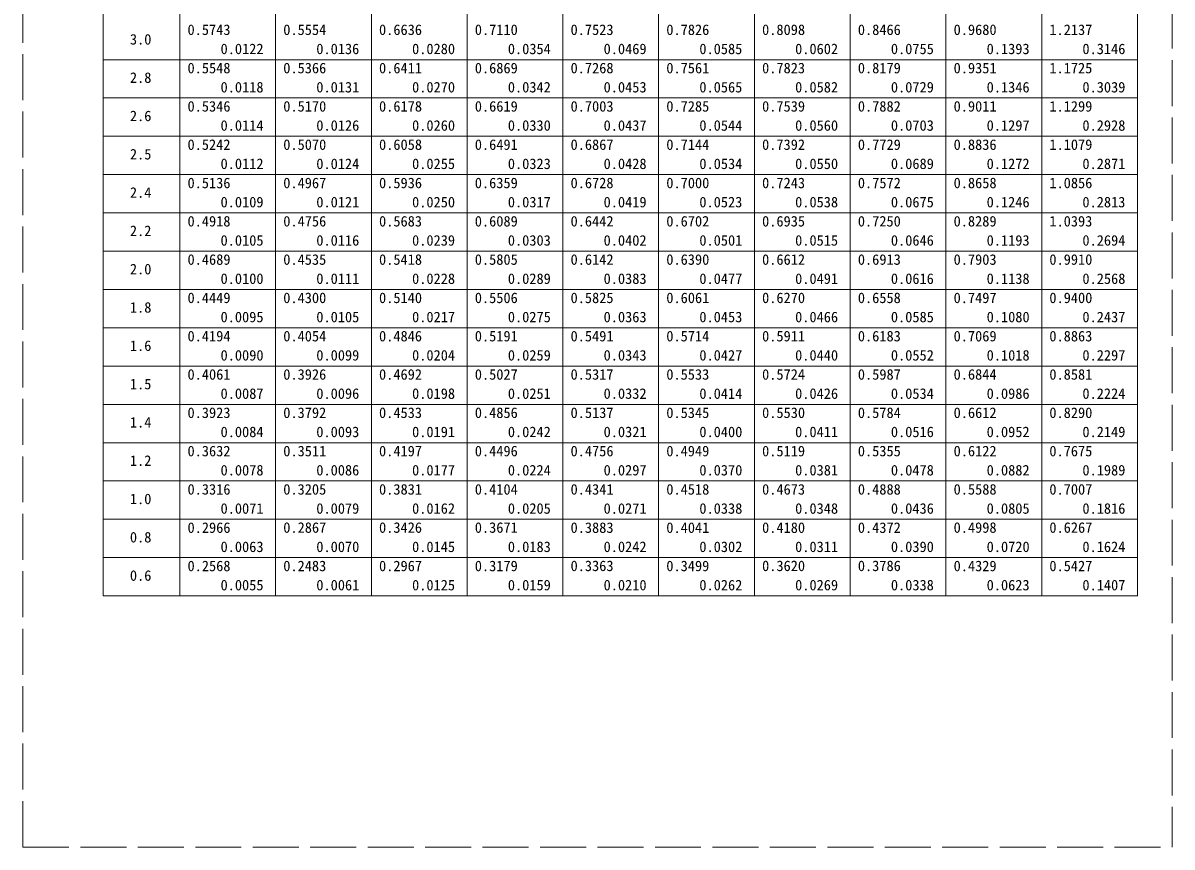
# Model space of a CAD drawing. Units: millimetres, scale not verified. Extents: x 2457 to 21956, y 3121 to 8731.
# Drawn here: x 18956 to 21956, y 3121 to 5273 of the extents above; entities that cross this region are included whole.
import ezdxf
from ezdxf.enums import TextEntityAlignment as Align

# ---------------------------------------------------------------- set-up
doc = ezdxf.new("R2010")
doc.units = ezdxf.units.MM
doc.header["$LTSCALE"] = 20
doc.linetypes.add('DASHED', pattern=[7.5, 6, -1.5])
doc.layers.add('(0-0)', color=7, linetype='Continuous', lineweight=13)
doc.layers.add('0_2', color=7, linetype='Continuous', lineweight=13)
doc.styles.add('ＭＳ ゴシック', font='')
doc.styles.get('ＭＳ ゴシック').set_extended_font_data('MS Gothic')

msp = doc.modelspace()

# ---------------------------------------------------------------- linework, layer by layer
at = {"layer": '(0-0)', "color": 3, "linetype": 'DASHED'}
for p, q in [((18956.42, 3121.14), (18956.42, 7425.82)), ((21956.17, 7425.82), (21956.17, 3121.14)), ((18956.42, 3121.14), (21956.17, 3121.14))]:
    msp.add_line(p, q, dxfattribs=at)
at = {"layer": '(0-0)', "color": 6}
for p, q in [((19165.97, 6476.82), (19165.97, 3776.82)), ((21865.97, 6476.82), (21865.97, 3776.82)), ((19365.97, 5176.82), (19865.97, 5176.82)), ((19865.97, 5176.82), (19865.97, 4776.82)), ((19865.97, 4776.82), (20115.97, 4776.82)), ((20115.97, 4776.82), (20115.97, 4576.82)), ((20115.97, 4576.82), (20365.97, 4576.82)), ((20365.97, 4576.82), (20365.97, 4476.82)), ((20365.97, 4476.82), (20615.97, 4476.82)), ((20615.97, 4476.82), (20615.97, 4376.82)), ((20615.97, 4376.82), (21115.97, 4376.82)), ((21115.97, 4376.82), (21115.97, 4276.82)), ((21115.97, 4276.82), (21365.97, 4276.82)), ((21365.97, 4276.82), (21365.97, 3976.82)), ((21365.97, 3976.82), (21615.97, 3976.82)), ((21615.97, 3976.82), (21615.97, 3776.82)), ((19165.97, 3776.82), (21865.97, 3776.82))]:
    msp.add_line(p, q, dxfattribs=at)
at = {"layer": '0_2'}
for p, q in [((19365.97, 6476.82), (19365.97, 3776.82)), ((19615.97, 6476.82), (19615.97, 3776.82)), ((19865.97, 6476.82), (19865.97, 3776.82)), ((20115.97, 6476.82), (20115.97, 3776.82)), ((20365.97, 6476.82), (20365.97, 3776.82)), ((20615.97, 6476.82), (20615.97, 3776.82)), ((20865.97, 6476.82), (20865.97, 3776.82)), ((21115.97, 6476.82), (21115.97, 3776.82)), ((21365.97, 6476.82), (21365.97, 3776.82)), ((21615.97, 6476.82), (21615.97, 3776.82)), ((19165.97, 5176.82), (21865.97, 5176.82)), ((19165.97, 5076.82), (21865.97, 5076.82)), ((19165.97, 4976.82), (21865.97, 4976.82)), ((19165.97, 4876.82), (21865.97, 4876.82)), ((19165.97, 4776.82), (21865.97, 4776.82)), ((19165.97, 4676.82), (21865.97, 4676.82)), ((19165.97, 4576.82), (21865.97, 4576.82)), ((19165.97, 4476.82), (21865.97, 4476.82)), ((19165.97, 4376.82), (21865.97, 4376.82)), ((19165.97, 4276.82), (21865.97, 4276.82)), ((19165.97, 4176.82), (21865.97, 4176.82)), ((19165.97, 4076.82), (21865.97, 4076.82)), ((19165.97, 3976.82), (21865.97, 3976.82)), ((19165.97, 3876.82), (21865.97, 3876.82))]:
    msp.add_line(p, q, dxfattribs=at)

# ---------------------------------------------------------------- texts
at = {"layer": '(0-0)', "style": 'ＭＳ ゴシック'}
for s, p in [('0.5743', (19385.97, 5233.07)), ('0.5554', (19635.97, 5233.07)), ('0.6636', (19885.97, 5233.07)), ('0.7110', (20135.97, 5233.07)), ('0.7523', (20385.97, 5233.07)), ('0.7826', (20635.97, 5233.07)), ('0.8098', (20885.97, 5233.07)), ('0.8466', (21135.97, 5233.07)), ('0.9680', (21385.97, 5233.07)), ('1.2137', (21635.97, 5233.07)), ('3.0', (19235.59, 5208.07)), ('0.0122', (19472.22, 5183.07)), ('0.0136', (19722.22, 5183.07)), ('0.0280', (19972.22, 5183.07)), ('0.0354', (20222.22, 5183.07)), ('0.0469', (20472.22, 5183.07)), ('0.0585', (20722.22, 5183.07)), ('0.0602', (20972.22, 5183.07)), ('0.0755', (21222.22, 5183.07)), ('0.1393', (21472.22, 5183.07)), ('0.3146', (21722.22, 5183.07)), ('0.5548', (19385.97, 5133.07)), ('0.5366', (19635.97, 5133.07)), ('0.6411', (19885.97, 5133.07)), ('0.6869', (20135.97, 5133.07)), ('0.7268', (20385.97, 5133.07)), ('0.7561', (20635.97, 5133.07)), ('0.7823', (20885.97, 5133.07)), ('0.8179', (21135.97, 5133.07)), ('0.9351', (21385.97, 5133.07)), ('1.1725', (21635.97, 5133.07)), ('2.8', (19235.59, 5108.07)), ('0.0118', (19472.22, 5083.07)), ('0.0131', (19722.22, 5083.07)), ('0.0270', (19972.22, 5083.07)), ('0.0342', (20222.22, 5083.07)), ('0.0453', (20472.22, 5083.07)), ('0.0565', (20722.22, 5083.07)), ('0.0582', (20972.22, 5083.07)), ('0.0729', (21222.22, 5083.07)), ('0.1346', (21472.22, 5083.07)), ('0.3039', (21722.22, 5083.07)), ('2.6', (19235.59, 5008.07)), ('0.5346', (19385.97, 5033.07)), ('0.5170', (19635.97, 5033.07)), ('0.6178', (19885.97, 5033.07)), ('0.6619', (20135.97, 5033.07)), ('0.7003', (20385.97, 5033.07)), ('0.7285', (20635.97, 5033.07)), ('0.7539', (20885.97, 5033.07)), ('0.7882', (21135.97, 5033.07)), ('0.9011', (21385.97, 5033.07)), ('1.1299', (21635.97, 5033.07)), ('0.0114', (19472.22, 4983.07)), ('0.0126', (19722.22, 4983.07)), ('0.0260', (19972.22, 4983.07)), ('0.0330', (20222.22, 4983.07)), ('0.0437', (20472.22, 4983.07)), ('0.0544', (20722.22, 4983.07)), ('0.0560', (20972.22, 4983.07)), ('0.0703', (21222.22, 4983.07)), ('0.1297', (21472.22, 4983.07)), ('0.2928', (21722.22, 4983.07)), ('0.5242', (19385.97, 4933.07)), ('0.5070', (19635.97, 4933.07)), ('0.6058', (19885.97, 4933.07)), ('0.6491', (20135.97, 4933.07)), ('0.6867', (20385.97, 4933.07)), ('0.7144', (20635.97, 4933.07)), ('0.7392', (20885.97, 4933.07)), ('0.7729', (21135.97, 4933.07)), ('0.8836', (21385.97, 4933.07)), ('1.1079', (21635.97, 4933.07)), ('2.5', (19235.59, 4908.07)), ('0.0112', (19472.22, 4883.07)), ('0.0124', (19722.22, 4883.07)), ('0.0255', (19972.22, 4883.07)), ('0.0323', (20222.22, 4883.07)), ('0.0428', (20472.22, 4883.07)), ('0.0534', (20722.22, 4883.07)), ('0.0550', (20972.22, 4883.07)), ('0.0689', (21222.22, 4883.07)), ('0.1272', (21472.22, 4883.07)), ('0.2871', (21722.22, 4883.07)), ('0.5136', (19385.97, 4833.07)), ('0.4967', (19635.97, 4833.07)), ('0.5936', (19885.97, 4833.07)), ('0.6359', (20135.97, 4833.07)), ('0.6728', (20385.97, 4833.07)), ('0.7000', (20635.97, 4833.07)), ('0.7243', (20885.97, 4833.07)), ('0.7572', (21135.97, 4833.07)), ('0.8658', (21385.97, 4833.07)), ('1.0856', (21635.97, 4833.07)), ('2.4', (19235.59, 4808.07)), ('0.0109', (19472.22, 4783.07)), ('0.0121', (19722.22, 4783.07)), ('0.0250', (19972.22, 4783.07)), ('0.0317', (20222.22, 4783.07)), ('0.0419', (20472.22, 4783.07)), ('0.0523', (20722.22, 4783.07)), ('0.0538', (20972.22, 4783.07)), ('0.0675', (21222.22, 4783.07)), ('0.1246', (21472.22, 4783.07)), ('0.2813', (21722.22, 4783.07)), ('2.2', (19235.59, 4708.07)), ('0.4918', (19385.97, 4733.07)), ('0.4756', (19635.97, 4733.07)), ('0.5683', (19885.97, 4733.07)), ('0.6089', (20135.97, 4733.07)), ('0.6442', (20385.97, 4733.07)), ('0.6702', (20635.97, 4733.07)), ('0.6935', (20885.97, 4733.07)), ('0.7250', (21135.97, 4733.07)), ('0.8289', (21385.97, 4733.07)), ('1.0393', (21635.97, 4733.07)), ('0.0105', (19472.22, 4683.07)), ('0.0116', (19722.22, 4683.07)), ('0.0239', (19972.22, 4683.07)), ('0.0303', (20222.22, 4683.07)), ('0.0402', (20472.22, 4683.07)), ('0.0501', (20722.22, 4683.07)), ('0.0515', (20972.22, 4683.07)), ('0.0646', (21222.22, 4683.07)), ('0.1193', (21472.22, 4683.07)), ('0.2694', (21722.22, 4683.07)), ('0.4689', (19385.97, 4633.07)), ('0.4535', (19635.97, 4633.07)), ('0.5418', (19885.97, 4633.07)), ('0.5805', (20135.97, 4633.07)), ('0.6142', (20385.97, 4633.07)), ('0.6390', (20635.97, 4633.07)), ('0.6612', (20885.97, 4633.07)), ('0.6913', (21135.97, 4633.07)), ('0.7903', (21385.97, 4633.07)), ('0.9910', (21635.97, 4633.07)), ('2.0', (19235.59, 4608.07)), ('0.0100', (19472.22, 4583.07)), ('0.0111', (19722.22, 4583.07)), ('0.0228', (19972.22, 4583.07)), ('0.0289', (20222.22, 4583.07)), ('0.0383', (20472.22, 4583.07)), ('0.0477', (20722.22, 4583.07)), ('0.0491', (20972.22, 4583.07)), ('0.0616', (21222.22, 4583.07)), ('0.1138', (21472.22, 4583.07)), ('0.2568', (21722.22, 4583.07)), ('0.4449', (19385.97, 4533.07)), ('0.4300', (19635.97, 4533.07)), ('0.5140', (19885.97, 4533.07)), ('0.5506', (20135.97, 4533.07)), ('0.5825', (20385.97, 4533.07)), ('0.6061', (20635.97, 4533.07)), ('0.6270', (20885.97, 4533.07)), ('0.6558', (21135.97, 4533.07)), ('0.7497', (21385.97, 4533.07)), ('0.9400', (21635.97, 4533.07)), ('1.8', (19235.59, 4508.07)), ('0.0095', (19472.22, 4483.07)), ('0.0105', (19722.22, 4483.07)), ('0.0217', (19972.22, 4483.07)), ('0.0275', (20222.22, 4483.07)), ('0.0363', (20472.22, 4483.07)), ('0.0453', (20722.22, 4483.07)), ('0.0466', (20972.22, 4483.07)), ('0.0585', (21222.22, 4483.07)), ('0.1080', (21472.22, 4483.07)), ('0.2437', (21722.22, 4483.07)), ('1.6', (19235.59, 4408.07)), ('0.4194', (19385.97, 4433.07)), ('0.4054', (19635.97, 4433.07)), ('0.4846', (19885.97, 4433.07)), ('0.5191', (20135.97, 4433.07)), ('0.5491', (20385.97, 4433.07)), ('0.5714', (20635.97, 4433.07)), ('0.5911', (20885.97, 4433.07)), ('0.6183', (21135.97, 4433.07)), ('0.7069', (21385.97, 4433.07)), ('0.8863', (21635.97, 4433.07)), ('0.0090', (19472.22, 4383.07)), ('0.0099', (19722.22, 4383.07)), ('0.0204', (19972.22, 4383.07)), ('0.0259', (20222.22, 4383.07)), ('0.0343', (20472.22, 4383.07)), ('0.0427', (20722.22, 4383.07)), ('0.0440', (20972.22, 4383.07)), ('0.0552', (21222.22, 4383.07)), ('0.1018', (21472.22, 4383.07)), ('0.2297', (21722.22, 4383.07)), ('0.4061', (19385.97, 4333.07)), ('0.3926', (19635.97, 4333.07)), ('0.4692', (19885.97, 4333.07)), ('0.5027', (20135.97, 4333.07)), ('0.5317', (20385.97, 4333.07)), ('0.5533', (20635.97, 4333.07)), ('0.5724', (20885.97, 4333.07)), ('0.5987', (21135.97, 4333.07)), ('0.6844', (21385.97, 4333.07)), ('0.8581', (21635.97, 4333.07)), ('1.5', (19235.59, 4308.07)), ('0.0087', (19472.22, 4283.07)), ('0.0096', (19722.22, 4283.07)), ('0.0198', (19972.22, 4283.07)), ('0.0251', (20222.22, 4283.07)), ('0.0332', (20472.22, 4283.07)), ('0.0414', (20722.22, 4283.07)), ('0.0426', (20972.22, 4283.07)), ('0.0534', (21222.22, 4283.07)), ('0.0986', (21472.22, 4283.07)), ('0.2224', (21722.22, 4283.07)), ('0.3923', (19385.97, 4233.07)), ('0.3792', (19635.97, 4233.07)), ('0.4533', (19885.97, 4233.07)), ('0.4856', (20135.97, 4233.07)), ('0.5137', (20385.97, 4233.07)), ('0.5345', (20635.97, 4233.07)), ('0.5530', (20885.97, 4233.07)), ('0.5784', (21135.97, 4233.07)), ('0.6612', (21385.97, 4233.07)), ('0.8290', (21635.97, 4233.07)), ('1.4', (19235.59, 4208.07)), ('0.0084', (19472.22, 4183.07)), ('0.0093', (19722.22, 4183.07)), ('0.0191', (19972.22, 4183.07)), ('0.0242', (20222.22, 4183.07)), ('0.0321', (20472.22, 4183.07)), ('0.0400', (20722.22, 4183.07)), ('0.0411', (20972.22, 4183.07)), ('0.0516', (21222.22, 4183.07)), ('0.0952', (21472.22, 4183.07)), ('0.2149', (21722.22, 4183.07)), ('1.2', (19235.59, 4108.07)), ('0.3632', (19385.97, 4133.07)), ('0.3511', (19635.97, 4133.07)), ('0.4197', (19885.97, 4133.07)), ('0.4496', (20135.97, 4133.07)), ('0.4756', (20385.97, 4133.07)), ('0.4949', (20635.97, 4133.07)), ('0.5119', (20885.97, 4133.07)), ('0.5355', (21135.97, 4133.07)), ('0.6122', (21385.97, 4133.07)), ('0.7675', (21635.97, 4133.07)), ('0.0078', (19472.22, 4083.07)), ('0.0086', (19722.22, 4083.07)), ('0.0177', (19972.22, 4083.07)), ('0.0224', (20222.22, 4083.07)), ('0.0297', (20472.22, 4083.07)), ('0.0370', (20722.22, 4083.07)), ('0.0381', (20972.22, 4083.07)), ('0.0478', (21222.22, 4083.07)), ('0.0882', (21472.22, 4083.07)), ('0.1989', (21722.22, 4083.07)), ('0.3316', (19385.97, 4033.07)), ('0.3205', (19635.97, 4033.07)), ('0.3831', (19885.97, 4033.07)), ('0.4104', (20135.97, 4033.07)), ('0.4341', (20385.97, 4033.07)), ('0.4518', (20635.97, 4033.07)), ('0.4673', (20885.97, 4033.07)), ('0.4888', (21135.97, 4033.07)), ('0.5588', (21385.97, 4033.07)), ('0.7007', (21635.97, 4033.07)), ('1.0', (19235.59, 4008.07)), ('0.0071', (19472.22, 3983.07)), ('0.0079', (19722.22, 3983.07)), ('0.0162', (19972.22, 3983.07)), ('0.0205', (20222.22, 3983.07)), ('0.0271', (20472.22, 3983.07)), ('0.0338', (20722.22, 3983.07)), ('0.0348', (20972.22, 3983.07)), ('0.0436', (21222.22, 3983.07)), ('0.0805', (21472.22, 3983.07)), ('0.1816', (21722.22, 3983.07)), ('0.2966', (19385.97, 3933.07)), ('0.2867', (19635.97, 3933.32)), ('0.3426', (19885.97, 3933.32)), ('0.3671', (20135.97, 3933.32)), ('0.3883', (20385.97, 3933.07)), ('0.4041', (20635.97, 3933.07)), ('0.4180', (20885.97, 3933.07)), ('0.4372', (21135.97, 3933.07)), ('0.4998', (21385.97, 3933.32)), ('0.6267', (21635.97, 3933.32)), ('0.8', (19235.59, 3908.07)), ('0.0063', (19472.22, 3883.07)), ('0.0070', (19722.22, 3883.07)), ('0.0145', (19972.22, 3883.07)), ('0.0183', (20222.22, 3883.07)), ('0.0242', (20472.22, 3883.07)), ('0.0302', (20722.22, 3883.07)), ('0.0311', (20972.22, 3883.07)), ('0.0390', (21222.22, 3883.07)), ('0.0720', (21472.22, 3883.07)), ('0.1624', (21722.22, 3883.07)), ('0.6', (19235.59, 3808.07)), ('0.2568', (19385.97, 3833.07)), ('0.2483', (19635.97, 3833.07)), ('0.2967', (19885.97, 3833.07)), ('0.3179', (20135.97, 3833.07)), ('0.3363', (20385.97, 3833.32)), ('0.3499', (20635.97, 3833.07)), ('0.3620', (20885.97, 3833.32)), ('0.3786', (21135.97, 3833.32)), ('0.4329', (21385.97, 3833.07)), ('0.5427', (21635.97, 3833.07)), ('0.0055', (19472.22, 3783.07)), ('0.0061', (19722.22, 3783.07)), ('0.0125', (19972.22, 3783.07)), ('0.0159', (20222.22, 3783.07)), ('0.0210', (20472.22, 3783.07)), ('0.0262', (20722.22, 3783.07)), ('0.0269', (20972.22, 3783.07)), ('0.0338', (21222.22, 3783.07)), ('0.0623', (21472.22, 3783.07)), ('0.1407', (21722.22, 3783.07))]:
    msp.add_text(s, height=27.49, dxfattribs=at).set_placement(p, align=Align.BOTTOM_LEFT)

doc.saveas('drawing.dxf')
